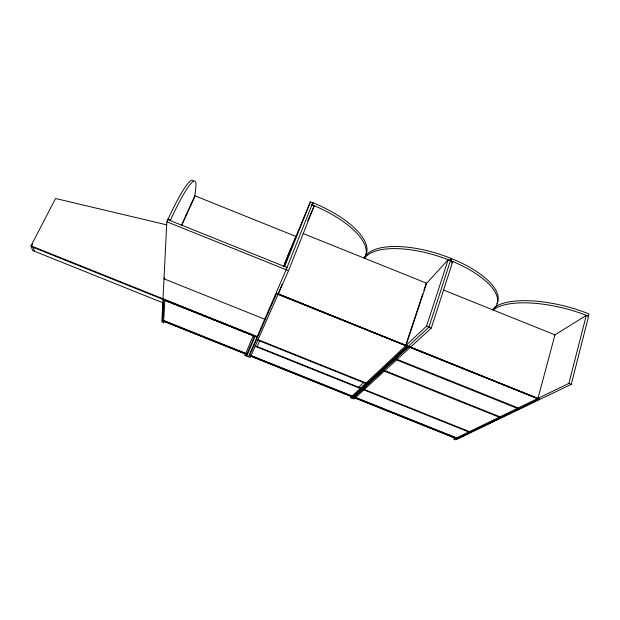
<?xml version="1.0" encoding="UTF-8"?>
<svg xmlns="http://www.w3.org/2000/svg" width="620" height="620" viewBox="0 0 620 620"><rect width="100%" height="100%" fill="white"/><g stroke="black" fill="none" stroke-linecap="round" stroke-linejoin="round"><path stroke-width="0.93" d="M162.959 299.39L161.828 322.036L163.564 322.733L164.347 320.959M162.99 298.778L166.85 221.79L168.136 219.007A70.936 8.758 -68 0 1 193.487 181.389M254.44 336.272L163.672 299.514L162.572 320.37L246.938 354.206L162.393 320.641L163.61 299.468L254.634 335.978L163.478 299.77M162.448 320.649L163.61 299.468M163.564 322.733L164.843 300.142M194.742 196.703L195.765 188.061A70.936 8.564 -68 0 0 170.523 219.968L170.244 220.573M454.553 437.294L454.003 439.146L455.723 439.836L571.268 384.322L588.566 316.324L586.272 315.402L554.342 335.242M454.003 439.146L568.904 383.369L586.272 315.402M408.82 346.34L353.904 397.404L457.079 438.766L539.299 399.14L408.82 346.34L353.974 397.42M493.512 308.621L493.109 309.977A72.354 26.505 14.6 0 1 588.442 316.146L589 313.945A72.284 26.629 14.6 0 0 494.295 307.497M457.079 438.766L539.4 398.784M351.106 395.824L350.478 397.653L353.927 399.032L431.295 328.065L452.739 261.632L448.128 259.772L425.305 284.735M350.478 397.653L426.545 326.159L448.128 259.772M450.43 260.702L428.924 327.112L352.199 398.342M496.969 303.715A69.928 27.636 17.8 0 0 451.469 258.563L450.779 260.71A69.99 27.512 17.8 0 1 492.877 309.884M407.479 346.208L276.667 293.268L407.479 346.208L352.935 397.017L249.535 355.57L276.59 293.671M422.693 293.95L405.55 345.642L278.024 294.43M423.894 290.323L426.002 283.976M352.989 396.699L407.503 345.844L352.989 396.699L249.651 355.291M365.141 256.207L364.421 258.199A69.215 27.939 21.7 0 0 312.201 204.91L313.038 202.817A69.145 28.063 21.7 0 1 365.141 256.207L364.095 257.819M365.382 256.308L364.661 258.3A69.983 27.52 17.8 0 1 450.267 260.508L450.957 258.362A69.921 27.644 17.8 0 0 365.382 256.308L364.328 257.912M278.117 294.252L282.108 284.208M245.714 353.578L244.993 355.369L250.185 357.453L288.533 270.692L314.216 205.848L311.899 204.918M284.735 263.252L285.851 260.408M283.766 266.267L290.873 248.457M283.844 266.709L295.918 236.437L194.85 195.781L181.35 225.517M284.65 266.553L310.426 201.895L312.736 202.825L286.153 269.739L248.457 356.756M246.884 354.167L254.634 335.978M244.993 355.369L253.278 335.435L164.943 300.452M286.223 259.517L310.426 201.895M246.721 356.066L255.091 336.342M311.596 205.476L312.736 202.825M311.899 205.483L313.038 202.817M307.706 220.836L314.216 205.848M164.564 277.551L163.99 278.814L264.709 319.23M257.145 346.518L259.664 340.93M181.668 225.51L194.347 197.578M162.797 302.731L32.612 250.519L31 245.838L55.575 198.478L166.687 224.858M32.589 243.986L31.248 246.566L256.974 337.094M449.508 260.695L451.469 258.563M451.422 263.035L452.739 261.632M358.74 387.252L363.607 382.61M354.074 397.133L408.875 346.394M168.136 219.007L170.523 219.968M167.857 219.612L287.037 267.514M166.85 221.79L288.533 270.692M426.545 326.159L431.295 328.065M568.904 383.369L571.268 384.322M278.21 294.05L406.069 345.402L426.668 283.247L303.226 233.577M410.471 347.169L537.982 398.373L554.954 334.862L443.532 290.028M408.704 346.696L539.299 399.14M409.944 347.409L537.121 398.482M396.978 359.305L517.878 407.836M396.397 359.84L517.01 408.262M384.718 370.574L499.666 416.694M384.191 371.054L498.883 417.074M31 245.838L257.199 336.559M258.036 339.667L365.916 382.928M257.804 340.178L365.467 383.354M255.324 345.79L360.553 387.981M364.173 389.43L469.162 431.528M255.107 346.278L360.119 388.384M363.738 389.833L468.511 431.846M163.796 320.494L245.822 353.369M251.054 355.469L352.067 395.963M355.547 397.358L456.343 437.759M353.997 397.118L457.165 438.472M163.641 321.292L245.52 354.113M250.736 356.206L351.571 396.622M355.043 398.009L455.661 438.34M33.139 247.318L34.48 251.271M170.88 323.594A3.123 2.984 0.3 0 1 170.074 323.315M240.273 351.408A3.1 2.999 20 0 1 239.731 351.246M449.306 435.124A3.185 2.906 56.1 0 1 448.485 434.922M257.091 358.19A3.1 2.999 26.3 0 1 256.827 358.096M345.627 393.638A3.131 2.968 48.2 0 1 344.829 393.359M300.467 375.534A3.108 2.984 40.1 0 1 300.227 375.363"/></g></svg>
